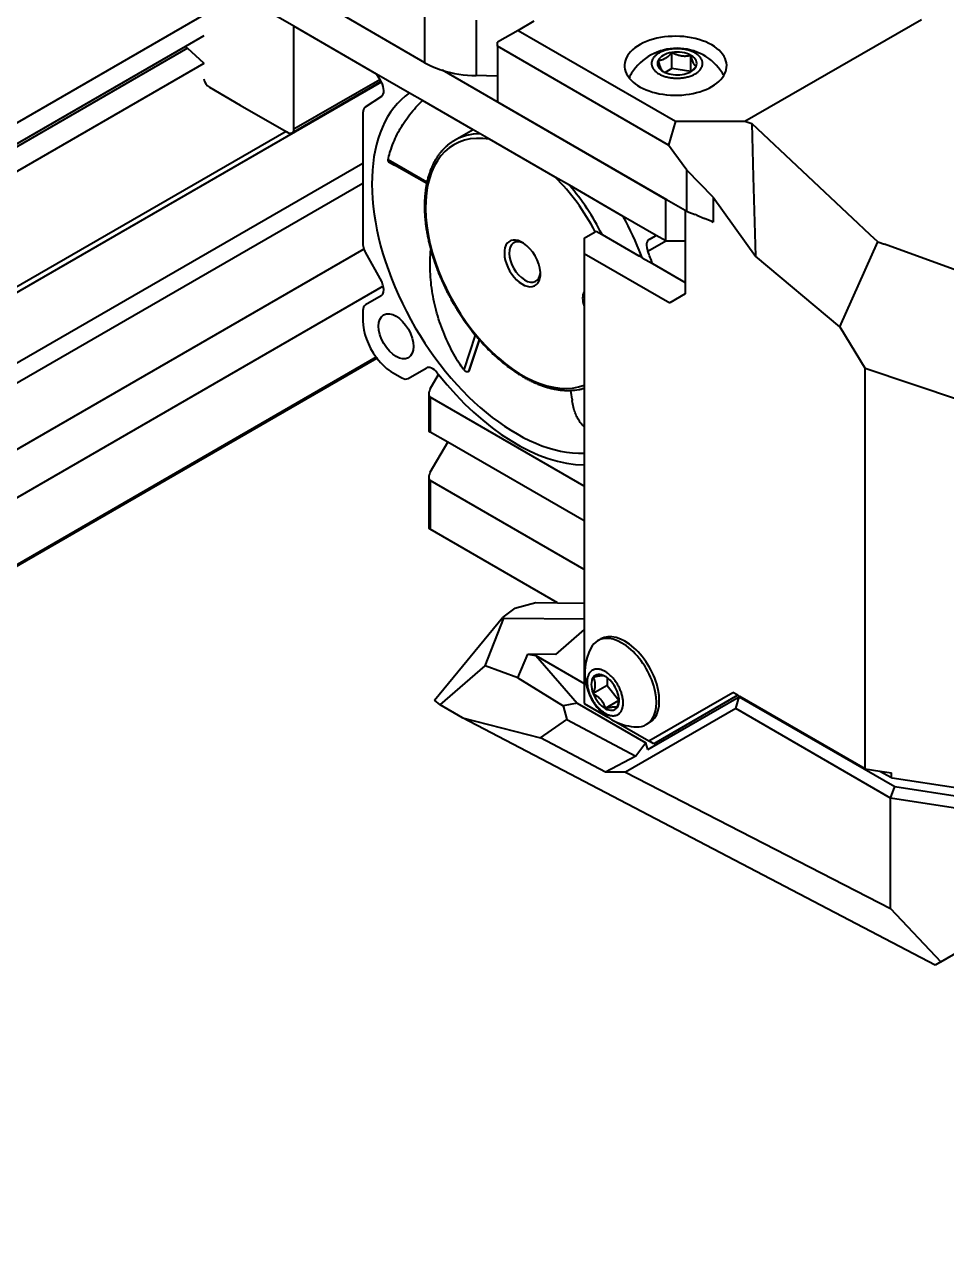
# Model space of a CAD drawing. Header units: millimetres. Extents: x 15 to 415, y 5 to 292.
# Drawn here: x 330.66 to 344.2, y 97.87 to 115.96 of the extents above; entities that cross this region are included whole.
import ezdxf

# ---------------------------------------------------------------- set-up
doc = ezdxf.new("R2010")
doc.units = ezdxf.units.MM
doc.layers.add('Geometries', color=7, linetype='Continuous')

msp = doc.modelspace()

# ---------------------------------------------------------------- linework, layer by layer
at = {"layer": 'Geometries', "linetype": 'Continuous', "lineweight": 40}
for p, q in [((334.6138, 115.9391), (333.947, 116.3241)), ((336.5379, 115.4032), (336.5379, 116.2197)), ((310.0281, 102.6741), (333.291, 116.1049)), ((336.5379, 115.4032), (335.2381, 116.1537)), ((337.2927, 116.0299), (337.2927, 115.2134)), ((338.1379, 116.0123), (337.9064, 115.8786)), ((341.2394, 114.5423), (343.8322, 116.0393)), ((334.6138, 114.4298), (334.6138, 115.9391)), ((335.8303, 115.2368), (334.6138, 115.9391)), ((337.9064, 115.8786), (337.6059, 115.7051)), ((337.9064, 115.8786), (340.2209, 114.5423)), ((333.0224, 115.6436), (310.0281, 102.3679)), ((333.291, 115.7987), (333.0224, 115.6436)), ((333.0427, 115.6218), (333.0498, 115.6154)), ((337.6059, 115.6439), (337.6059, 115.7051)), ((337.6059, 115.6439), (337.6059, 115.2069)), ((340.1174, 114.1939), (337.6059, 115.6439)), ((333.0498, 115.6154), (310.0281, 102.3238)), ((333.0498, 115.6154), (333.2869, 115.4)), ((340.1676, 115.3175), (340.1676, 115.5533)), ((340.4464, 115.2769), (340.4464, 115.5102)), ((333.2899, 115.3911), (310.0281, 101.9609)), ((333.291, 115.3905), (310.0281, 101.9596)), ((333.2869, 115.4), (333.288, 115.3993)), ((333.288, 115.3993), (333.288, 115.3928)), ((340.0788, 113.3963), (336.7948, 115.2923)), ((340.1676, 115.3175), (340.0674, 115.2597)), ((340.4436, 115.2748), (340.1676, 115.3175)), ((340.4437, 115.2748), (340.4464, 115.2769)), ((340.5125, 115.3394), (340.5212, 115.3492)), ((335.8979, 115.1196), (310.0281, 100.1837)), ((334.588, 114.3725), (335.8939, 115.1265)), ((334.6138, 114.4298), (335.8756, 115.1582)), ((336.3126, 114.9583), (335.8303, 115.2368)), ((335.8303, 115.2368), (335.8756, 115.1582)), ((335.8756, 115.1582), (335.8939, 115.1265)), ((335.8939, 115.1265), (335.8964, 115.1222)), ((337.4441, 115.2103), (337.2927, 115.2134)), ((337.6059, 115.2069), (337.4441, 115.2103)), ((337.6059, 115.2069), (337.6059, 114.8274)), ((333.3764, 115.0421), (333.8275, 114.7817)), ((335.8999, 114.9079), (335.6637, 114.7499)), ((336.5029, 114.8484), (336.3126, 114.9583)), ((333.8275, 114.7817), (334.4993, 114.3938)), ((337.2467, 114.419), (336.5029, 114.8484)), ((337.6059, 114.8274), (340.0847, 113.3963)), ((335.6283, 114.6663), (335.6283, 113.9237)), ((340.2209, 114.5423), (340.1174, 114.1939)), ((340.2209, 114.5423), (341.2394, 114.5423)), ((341.2394, 114.5423), (341.3389, 114.5099)), ((334.4993, 114.3938), (310.0281, 100.2654)), ((334.4993, 114.3938), (334.5255, 114.3787)), ((337.2467, 114.419), (336.9747, 114.262)), ((337.3513, 114.3586), (337.2467, 114.419)), ((337.4876, 114.2799), (337.3513, 114.3586)), ((341.3389, 114.5099), (342.8208, 113.1204)), ((341.3389, 114.5099), (341.361, 113.7246)), ((336.969, 114.2587), (336.97, 114.2593)), ((336.9714, 114.2601), (336.97, 114.2593)), ((338.4536, 113.7222), (337.4876, 114.2799)), ((340.1964, 114.0837), (340.1174, 114.1939)), ((340.3838, 113.8225), (340.1964, 114.0837)), ((335.6283, 113.9237), (310.7064, 99.5351)), ((335.6283, 113.9237), (335.6283, 113.6291)), ((336.0033, 113.9496), (336.094, 113.898)), ((336.5648, 113.63), (336.094, 113.898)), ((340.7717, 113.4297), (340.3838, 113.8225)), ((340.3838, 113.2236), (340.3838, 113.8225)), ((338.6606, 113.6027), (338.4536, 113.7222)), ((341.361, 113.7246), (341.3936, 112.5628)), ((335.6283, 113.6291), (310.9615, 99.3878)), ((335.6283, 113.6291), (335.6283, 112.7451)), ((339.4519, 113.1459), (338.6606, 113.6027)), ((340.0788, 113.3963), (340.0847, 113.3963)), ((340.0788, 112.7839), (340.0788, 113.3963)), ((340.0847, 113.3963), (340.3636, 113.2352)), ((340.7717, 113.4297), (340.7717, 113.0609)), ((340.7717, 113.4297), (341.3936, 112.5628)), ((339.9342, 112.8674), (339.4519, 113.1459)), ((340.3636, 113.2352), (340.3636, 112.9515)), ((340.3636, 113.2352), (340.3838, 113.2236)), ((340.3838, 113.2236), (340.4158, 113.2102)), ((340.4158, 113.2102), (340.4171, 113.2096)), ((340.4171, 113.2096), (340.5075, 113.1717)), ((340.5316, 113.1616), (340.5075, 113.1717)), ((340.5316, 113.1616), (340.6456, 113.1137)), ((340.7517, 113.0692), (340.6456, 113.1137)), ((343.0805, 112.8768), (342.8208, 113.1204)), ((338.8787, 112.827), (339.0408, 112.9206)), ((339.0408, 112.9206), (339.0555, 112.929)), ((339.0555, 112.929), (339.1398, 112.8803)), ((340.3636, 112.951), (340.3636, 112.9515)), ((340.3636, 112.951), (340.3636, 112.7839)), ((340.7517, 113.0692), (340.7717, 113.0609)), ((338.8787, 112.827), (338.8787, 112.6024)), ((339.1398, 112.8803), (339.6823, 112.5671)), ((339.8128, 112.6329), (340.0765, 112.7852)), ((339.8326, 112.8087), (339.9235, 112.8612)), ((339.9235, 112.8612), (339.9342, 112.8674)), ((340.0765, 112.7852), (339.9342, 112.8674)), ((340.0788, 112.7839), (340.0765, 112.7852)), ((340.3636, 112.7839), (340.0788, 112.7839)), ((340.3636, 112.7839), (340.3636, 112.1738)), ((342.6318, 111.5239), (343.1931, 112.7712)), ((343.1931, 112.7712), (343.0805, 112.8768)), ((343.1931, 112.7712), (343.2866, 112.7374)), ((344.512, 112.2943), (343.2866, 112.7374)), ((335.643, 112.6666), (311.8024, 98.9023)), ((335.6637, 112.6206), (335.8999, 112.1899)), ((338.8787, 112.6024), (338.8787, 112.0342)), ((338.8787, 112.6024), (340.1338, 111.8778)), ((339.7162, 112.5764), (339.6823, 112.5671)), ((339.6823, 112.5671), (339.6846, 112.5658)), ((339.6846, 112.5658), (339.7169, 112.5746)), ((339.6846, 112.5658), (339.7306, 112.5393)), ((342.6318, 111.5239), (341.3936, 112.5628)), ((339.7306, 112.5393), (339.8813, 112.4522)), ((339.8813, 112.4522), (340.3636, 112.1738)), ((335.928, 112.1195), (312.4187, 98.5465)), ((338.8787, 112.0342), (338.8787, 111.828)), ((340.3636, 112.0105), (340.1338, 111.8778)), ((340.3636, 112.1738), (340.3636, 112.0105)), ((335.8964, 111.9796), (335.6671, 111.8472)), ((338.8787, 111.828), (338.8787, 110.666)), ((335.6283, 111.7614), (335.6283, 111.6134)), ((337.0188, 111.7659), (337.0266, 111.7535)), ((342.6318, 111.5239), (343.004, 110.9114)), ((337.2791, 111.4032), (337.1111, 110.8898)), ((337.3334, 111.3389), (337.1792, 110.8692)), ((337.2769, 111.1344), (337.3413, 111.3298)), ((337.3334, 111.3389), (337.3413, 111.3298)), ((337.1958, 110.8879), (337.2769, 111.1344)), ((335.8243, 111.0763), (312.9694, 97.881)), ((312.9772, 97.8686), (335.8331, 111.0645)), ((336.2921, 110.7647), (336.5568, 110.9175)), ((336.0703, 110.8479), (336.1984, 110.774)), ((336.6182, 110.6112), (336.7394, 110.821)), ((344.3881, 110.4472), (343.004, 110.9114)), ((343.004, 110.6143), (343.004, 110.9114)), ((338.8787, 110.666), (338.8787, 110.6217)), ((338.8787, 110.6217), (338.8787, 110.0532)), ((343.004, 105.0321), (343.004, 110.6143)), ((336.5962, 110.5372), (336.5962, 109.9911)), ((336.6182, 110.4887), (336.6182, 109.9784)), ((338.8787, 109.1836), (336.6182, 110.4887)), ((338.8787, 110.0532), (338.8787, 109.6667)), ((336.6182, 109.9784), (336.5962, 109.9911)), ((336.8745, 109.8304), (336.6182, 109.9784)), ((336.6182, 109.3864), (336.8745, 109.8304)), ((338.8787, 108.6733), (336.8745, 109.8304)), ((338.8787, 109.6667), (338.8787, 109.4947)), ((338.8787, 109.4947), (338.8787, 109.1836)), ((336.5962, 109.3125), (336.5962, 108.5622)), ((338.8787, 107.9588), (336.6182, 109.2639)), ((336.6182, 109.2639), (336.6182, 108.5495)), ((338.8787, 109.1836), (338.8787, 108.6733)), ((338.8787, 108.6733), (338.8787, 107.9588)), ((336.6182, 108.5495), (336.5962, 108.5622)), ((338.486, 107.4711), (336.6182, 108.5495)), ((338.8787, 107.9588), (338.8787, 107.4648)), ((337.86, 107.3925), (337.6851, 107.2572)), ((337.86, 107.3925), (338.1701, 107.4762)), ((338.1701, 107.4762), (338.486, 107.4711)), ((338.486, 107.4711), (338.8787, 107.4648)), ((338.8787, 107.4648), (338.8787, 107.2359)), ((336.6776, 106.04), (337.6851, 107.2572)), ((337.4225, 106.5427), (337.7, 107.2452)), ((337.6851, 107.2572), (337.7, 107.2452)), ((337.7, 107.2452), (338.8787, 107.2359)), ((338.8787, 107.2359), (338.8787, 107.077)), ((338.8787, 107.077), (338.4556, 106.7095)), ((338.8787, 107.077), (338.8787, 106.283)), ((339.0778, 106.9133), (339.1215, 106.9386)), ((337.9019, 106.3675), (338.0528, 106.7127)), ((338.0528, 106.7127), (338.1658, 106.6946)), ((338.4556, 106.7095), (338.0528, 106.7127)), ((338.1658, 106.6946), (338.8787, 106.283)), ((338.1658, 106.6946), (338.7756, 105.9942)), ((336.7611, 105.9682), (337.4225, 106.5427)), ((337.9019, 106.3675), (337.4225, 106.5427)), ((337.9019, 106.3675), (338.5686, 105.9535)), ((338.8787, 106.283), (338.8787, 105.9888)), ((339.2135, 106.2552), (339.0093, 106.1374)), ((339.2135, 106.3709), (339.2135, 106.2552)), ((339.2135, 106.2552), (339.3885, 106.0376)), ((336.7611, 105.9682), (336.6776, 106.04)), ((339.388, 106.034), (339.1861, 105.9174)), ((339.3881, 106.0341), (339.3885, 106.0376)), ((339.8268, 105.4414), (341.0609, 106.1539)), ((341.1359, 106.1106), (339.9371, 105.4185)), ((339.966, 105.4019), (341.1559, 106.0889)), ((341.1359, 106.1106), (341.0609, 106.1539)), ((341.1041, 105.9147), (341.1559, 106.0889)), ((341.1648, 106.094), (341.1359, 106.1106)), ((341.1648, 106.094), (341.1559, 106.0889)), ((341.1559, 106.0889), (343.4427, 104.7686)), ((343.004, 105.0321), (341.1648, 106.094)), ((337.09, 105.7781), (336.7611, 105.9682)), ((338.7756, 105.9942), (338.5686, 105.9535)), ((338.5686, 105.9535), (338.6256, 105.7537)), ((338.7756, 105.9942), (339.7853, 105.4113)), ((338.8787, 105.9888), (339.2264, 105.7881)), ((341.1041, 105.9147), (339.4868, 104.9809)), ((343.378, 104.6018), (341.1041, 105.9147)), ((344.0309, 102.1452), (337.09, 105.7781)), ((337.09, 105.7781), (338.2362, 105.4854)), ((338.2362, 105.4854), (338.6256, 105.7537)), ((338.6256, 105.7537), (339.6343, 105.2185)), ((339.3438, 105.7203), (339.8268, 105.4414)), ((339.7903, 105.6792), (339.834, 105.7045)), ((339.1906, 104.979), (338.2362, 105.4854)), ((339.7853, 105.4113), (339.6343, 105.2185)), ((339.8142, 105.3142), (339.7853, 105.4113)), ((339.8142, 105.3142), (339.966, 105.4019)), ((339.9018, 105.3981), (339.8268, 105.4414)), ((339.9371, 105.4185), (339.9018, 105.3981)), ((339.9371, 105.4185), (339.966, 105.4019)), ((339.6343, 105.2185), (339.1906, 104.979)), ((339.4868, 104.9809), (339.1906, 104.979)), ((339.4868, 104.9809), (343.378, 102.9787)), ((343.004, 105.0321), (343.2214, 104.9985)), ((343.2214, 104.9985), (343.3904, 104.9723)), ((343.2214, 104.9985), (343.3904, 104.9009)), ((343.3904, 104.9009), (343.3904, 104.9723)), ((343.378, 104.6018), (343.4427, 104.7686)), ((343.3904, 104.9009), (343.4013, 104.8946)), ((344.3641, 104.7456), (343.4013, 104.8946)), ((343.4427, 104.7686), (344.4517, 104.6125)), ((344.4891, 104.43), (343.378, 104.6018)), ((343.378, 102.9787), (343.378, 104.6018)), ((343.378, 102.9787), (344.1172, 102.195)), ((344.1172, 102.195), (344.4891, 102.4097)), ((344.1172, 102.195), (344.0309, 102.1452))]:
    msp.add_line(p, q, dxfattribs=at)
at = {"layer": 'Geometries', "linetype": 'Continuous', "lineweight": 40, "flags": 128}
for points in [[(339.9771, 115.2392), (339.9879, 115.2332), (339.9993, 115.2274), (340.0113, 115.2218), (340.0238, 115.2164), (340.0369, 115.2112), (340.0503, 115.2063), (340.0642, 115.2018), (340.0786, 115.1975), (340.0934, 115.1936), (340.1072, 115.1903), (340.1214, 115.1874), (340.1358, 115.1847), (340.1505, 115.1824), (340.1655, 115.1804), (340.1806, 115.1788), (340.1959, 115.1775), (340.2113, 115.1766), (340.2268, 115.176), (340.2423, 115.1758), (340.2578, 115.176), (340.2733, 115.1766), (340.2887, 115.1775), (340.304, 115.1788), (340.3192, 115.1804), (340.3341, 115.1824), (340.3488, 115.1847), (340.3633, 115.1874), (340.3774, 115.1903), (340.3913, 115.1936), (340.4063, 115.1976), (340.421, 115.202), (340.4351, 115.2066), (340.4487, 115.2115), (340.4617, 115.2167), (340.474, 115.2221), (340.4857, 115.2276), (340.4969, 115.2333), (340.5075, 115.2392), (340.5178, 115.2455), (340.5279, 115.252), (340.5377, 115.2589), (340.5471, 115.2662), (340.5561, 115.2737), (340.5644, 115.2815), (340.5723, 115.2895), (340.5797, 115.2978), (340.5865, 115.3063), (340.5921, 115.3143), (340.5973, 115.3225), (340.6019, 115.3308), (340.6059, 115.3393), (340.6094, 115.348), (340.6122, 115.3567), (340.6144, 115.3655), (340.616, 115.3744), (340.617, 115.3834), (340.6173, 115.3923), (340.617, 115.4013), (340.616, 115.4102), (340.6144, 115.4191), (340.6122, 115.4279), (340.6094, 115.4367), (340.6059, 115.4453), (340.6019, 115.4538), (340.5973, 115.4621), (340.5921, 115.4703), (340.5865, 115.4783), (340.5795, 115.487), (340.572, 115.4955), (340.564, 115.5036), (340.5554, 115.5115), (340.5464, 115.519), (340.5372, 115.5261), (340.5276, 115.5328), (340.5177, 115.5393), (340.5075, 115.5454), (340.4967, 115.5514), (340.4853, 115.5572), (340.4733, 115.5629), (340.4608, 115.5683), (340.4477, 115.5735), (340.4343, 115.5783), (340.4204, 115.5828), (340.4061, 115.5871), (340.3913, 115.591), (340.3774, 115.5943), (340.3633, 115.5973), (340.3488, 115.5999), (340.3341, 115.6022), (340.3192, 115.6042), (340.304, 115.6059), (340.2887, 115.6072), (340.2733, 115.6081), (340.2578, 115.6086), (340.2423, 115.6088), (340.2268, 115.6086), (340.2113, 115.6081), (340.1959, 115.6072), (340.1806, 115.6059), (340.1655, 115.6042), (340.1505, 115.6022), (340.1358, 115.5999), (340.1214, 115.5973), (340.1072, 115.5943), (340.0934, 115.591), (340.0783, 115.587), (340.0637, 115.5827), (340.0496, 115.578), (340.036, 115.5731), (340.0229, 115.5679), (340.0106, 115.5626), (339.9989, 115.557), (339.9877, 115.5513), (339.9771, 115.5454), (339.9668, 115.5392), (339.9567, 115.5326), (339.9469, 115.5257), (339.9375, 115.5185), (339.9286, 115.5109), (339.9202, 115.5032), (339.9123, 115.4952), (339.905, 115.4869), (339.8982, 115.4783), (339.8925, 115.4703), (339.8874, 115.4621), (339.8828, 115.4538), (339.8787, 115.4453), (339.8753, 115.4367), (339.8724, 115.4279), (339.8702, 115.4191), (339.8686, 115.4102), (339.8676, 115.4013), (339.8673, 115.3923), (339.8676, 115.3834), (339.8686, 115.3744), (339.8702, 115.3655), (339.8724, 115.3567), (339.8753, 115.348), (339.8787, 115.3393), (339.8828, 115.3308), (339.8874, 115.3225), (339.8925, 115.3143), (339.8982, 115.3063), (339.9051, 115.2976), (339.9126, 115.2892), (339.9207, 115.281), (339.9292, 115.2732), (339.9382, 115.2656), (339.9474, 115.2586), (339.957, 115.2518), (339.967, 115.2453), (339.9771, 115.2392)], [(340.0082, 115.4402), (340.0022, 115.4389), (339.9923, 115.4373), (339.9826, 115.4363), (339.9729, 115.4356), (339.9635, 115.4355)], [(340.0961, 115.4834), (340.0878, 115.4773), (340.0784, 115.4707), (340.0719, 115.4666), (340.0655, 115.4628), (340.0576, 115.4584), (340.0496, 115.4545), (340.0417, 115.4509), (340.0339, 115.4478), (340.0258, 115.445), (340.0179, 115.4426), (340.01, 115.4406), (340.0082, 115.4402)], [(340.1676, 115.5533), (340.1572, 115.5415), (340.1467, 115.5301), (340.1359, 115.519), (340.1251, 115.5084), (340.1159, 115.5), (340.1066, 115.492), (340.0973, 115.4844), (340.0961, 115.4834)], [(340.4464, 115.5102), (340.4351, 115.5073), (340.4241, 115.5048), (340.4134, 115.5026), (340.403, 115.5008), (340.3928, 115.4994), (340.3827, 115.4982), (340.3729, 115.4974), (340.3616, 115.4969), (340.3505, 115.4967), (340.3395, 115.497), (340.3286, 115.4976), (340.3178, 115.4987), (340.307, 115.5002), (340.2962, 115.502), (340.2854, 115.5043), (340.2745, 115.507), (340.2635, 115.5102), (340.2524, 115.5138), (340.2411, 115.5178), (340.2313, 115.5217), (340.2213, 115.5259), (340.2111, 115.5305), (340.2006, 115.5356), (340.1899, 115.541), (340.1789, 115.5469), (340.1676, 115.5533)], [(340.4535, 115.4845), (340.4524, 115.4884), (340.4495, 115.499), (340.4464, 115.5102)], [(340.5212, 115.3492), (340.5181, 115.3511), (340.5152, 115.3532), (340.5123, 115.3556), (340.5095, 115.3582), (340.5068, 115.3611), (340.5041, 115.3642), (340.5014, 115.3675), (340.4984, 115.3717), (340.4954, 115.3763), (340.4925, 115.3812), (340.4896, 115.3864), (340.4867, 115.3921), (340.4838, 115.3981), (340.4809, 115.4045), (340.478, 115.4114), (340.4751, 115.4187), (340.4721, 115.4265), (340.4692, 115.4348), (340.4661, 115.4436), (340.4635, 115.4516), (340.4608, 115.4601), (340.4581, 115.469), (340.4553, 115.4785), (340.4535, 115.4845)], [(339.9635, 115.4355), (339.9665, 115.4243), (339.9695, 115.4137), (339.9723, 115.4037), (339.9751, 115.3943), (339.9779, 115.3854), (339.9805, 115.3769), (339.9832, 115.3689), (339.9862, 115.3601), (339.9892, 115.3518), (339.9921, 115.344), (339.995, 115.3367), (339.9979, 115.3298), (340.0008, 115.3234), (340.0008, 115.3233)], [(340.0008, 115.3233), (340.0037, 115.3174), (340.0066, 115.3117), (340.0095, 115.3065), (340.0125, 115.3016), (340.0155, 115.297), (340.0185, 115.2928), (340.0211, 115.2895), (340.0238, 115.2864), (340.0265, 115.2835), (340.0293, 115.2809), (340.0322, 115.2785), (340.0336, 115.2775)], [(340.0336, 115.2775), (340.0352, 115.2764), (340.0382, 115.2745)], [(340.4322, 115.2668), (340.435, 115.2687), (340.4429, 115.2743), (340.4437, 115.2748)], [(340.4464, 115.2769), (340.4508, 115.2802), (340.4535, 115.2824)], [(340.4535, 115.2824), (340.4588, 115.2867), (340.4667, 115.2935), (340.4746, 115.3006), (340.4824, 115.3079), (340.4886, 115.314)], [(340.4886, 115.314), (340.4923, 115.3178), (340.502, 115.3279), (340.5117, 115.3384), (340.5125, 115.3394)], [(336.1727, 114.4256), (336.1808, 114.4398), (336.1979, 114.4688), (336.2156, 114.4974), (336.2338, 114.5256), (336.2525, 114.5536), (336.2718, 114.5812), (336.293, 114.6102), (336.3148, 114.6389), (336.3371, 114.6672), (336.3601, 114.6952), (336.3837, 114.7228), (336.4064, 114.7485), (336.4198, 114.7632)], [(336.4198, 114.7632), (336.4296, 114.7738), (336.4533, 114.7988), (336.4776, 114.8236), (336.5024, 114.848), (336.5029, 114.8484)], [(336.0829, 114.2431), (336.0901, 114.2601), (336.1038, 114.2907), (336.1181, 114.3211), (336.1329, 114.3512), (336.1483, 114.3811), (336.1643, 114.4106), (336.1727, 114.4256)], [(336.0537, 114.1693), (336.0646, 114.1981), (336.077, 114.2292), (336.0829, 114.2431)], [(336.969, 114.2587), (336.968, 114.2581), (336.958, 114.2521), (336.948, 114.2458), (336.9382, 114.2394), (336.9284, 114.2329), (336.9187, 114.2262), (336.9092, 114.2193), (336.8997, 114.2122), (336.8904, 114.205), (336.8811, 114.1977), (336.872, 114.1901), (336.8629, 114.1825), (336.854, 114.1746), (336.8451, 114.1666), (336.8364, 114.1585), (336.8278, 114.1501), (336.8193, 114.1417), (336.8109, 114.133), (336.8026, 114.1243), (336.7944, 114.1153), (336.7863, 114.1062), (336.7784, 114.097), (336.7705, 114.0876), (336.7628, 114.078), (336.7552, 114.0683), (336.7477, 114.0585), (336.7403, 114.0485), (336.7331, 114.0383), (336.7259, 114.028), (336.7189, 114.0176), (336.712, 114.007), (336.7052, 113.9962), (336.6986, 113.9854), (336.692, 113.9743), (336.6856, 113.9632), (336.6793, 113.9519), (336.6732, 113.9404), (336.6671, 113.9288), (336.6612, 113.9171), (336.6554, 113.9053), (336.6498, 113.8933), (336.6442, 113.8811), (336.6388, 113.8689), (336.6336, 113.8565), (336.6284, 113.844), (336.6234, 113.8313), (336.6185, 113.8186), (336.6138, 113.8057), (336.6092, 113.7926), (336.6047, 113.7795), (336.6003, 113.7662), (336.5961, 113.7528), (336.592, 113.7393), (336.5881, 113.7257), (336.5842, 113.7119), (336.5842, 113.7118)], [(335.9968, 113.9743), (336.0029, 114.0013), (336.0095, 114.0283), (336.0167, 114.0552), (336.0245, 114.082), (336.0328, 114.1086), (336.0415, 114.1351), (336.0527, 114.1667), (336.0537, 114.1693)], [(335.9968, 113.9743), (335.9961, 113.9699), (335.9959, 113.9658), (335.9961, 113.962), (335.9968, 113.9586), (335.9979, 113.9555), (335.9995, 113.9529), (336.0016, 113.9508), (336.0033, 113.9496)], [(336.569, 113.6498), (336.254, 113.8284), (335.9968, 113.9743)], [(336.569, 113.6499), (336.5672, 113.6415), (336.5648, 113.63)], [(336.5842, 113.7118), (336.5806, 113.6981), (336.577, 113.6841), (336.5736, 113.67), (336.5703, 113.6558), (336.569, 113.6499)], [(336.5648, 113.63), (336.5642, 113.6271), (336.5613, 113.6126), (336.5586, 113.5979), (336.556, 113.5832), (336.5535, 113.5684), (336.5512, 113.5534), (336.549, 113.5384), (336.547, 113.5233), (336.5451, 113.5081), (336.5433, 113.4927), (336.5417, 113.4773), (336.5402, 113.4618), (336.5389, 113.4462), (336.5376, 113.4305), (336.5366, 113.4148), (336.5356, 113.3989), (336.5348, 113.3829), (336.5342, 113.3669), (336.5336, 113.3508), (336.5333, 113.3346), (336.533, 113.3184), (336.5329, 113.302), (336.5329, 113.2856), (336.5331, 113.2691), (336.5334, 113.2525), (336.5338, 113.2378)], [(336.5338, 113.2378), (336.5339, 113.2359), (336.5344, 113.2192), (336.5352, 113.2024), (336.536, 113.1856), (336.5362, 113.1823)], [(336.5362, 113.1823), (336.537, 113.1687), (336.5381, 113.1517), (336.5394, 113.1347), (336.5408, 113.1176), (336.5424, 113.1005), (336.544, 113.0833), (336.5452, 113.0723)], [(336.5452, 113.0723), (336.5459, 113.066), (336.5478, 113.0487), (336.5499, 113.0314), (336.5521, 113.014), (336.5545, 112.9965), (336.557, 112.979), (336.5596, 112.9615), (336.5624, 112.9439), (336.5652, 112.9262), (336.5683, 112.9086), (336.5714, 112.8908), (336.5747, 112.8731), (336.5782, 112.8553), (336.5817, 112.8375), (336.5854, 112.8196), (336.5892, 112.8018), (336.5932, 112.7838), (336.5973, 112.7659), (336.6015, 112.7479), (336.6058, 112.7299), (336.6103, 112.7119), (336.6149, 112.6939), (336.6197, 112.6758), (336.6245, 112.6578), (336.6257, 112.6533)], [(336.6171, 112.5174), (336.6181, 112.5423), (336.6203, 112.5834), (336.6232, 112.6245), (336.6257, 112.6533)], [(336.6257, 112.6533), (336.6295, 112.6397), (336.6346, 112.6216), (336.6399, 112.6035), (336.6452, 112.5853), (336.6507, 112.5672), (336.6563, 112.5491), (336.6587, 112.5414)], [(336.7504, 111.611), (336.7405, 111.6414), (336.7277, 111.6828), (336.7156, 111.7244), (336.7041, 111.7663), (336.6932, 111.8083), (336.6835, 111.848), (336.6744, 111.8879), (336.666, 111.928), (336.6581, 111.9682), (336.6509, 112.0085), (336.6443, 112.0493), (336.6384, 112.0901), (336.6332, 112.1311), (336.6286, 112.1722), (336.6247, 112.2134), (336.6215, 112.2544), (336.619, 112.2955), (336.6172, 112.3366), (336.616, 112.3777), (336.6155, 112.4188), (336.6157, 112.46), (336.6166, 112.5012), (336.6171, 112.5174)], [(336.6587, 112.5414), (336.6621, 112.5309), (336.668, 112.5128), (336.6739, 112.4946), (336.6801, 112.4765), (336.6863, 112.4583), (336.6927, 112.4401), (336.6991, 112.422), (336.7057, 112.4039), (336.7125, 112.3857), (336.7193, 112.3676), (336.7262, 112.3495), (336.7333, 112.3314), (336.7405, 112.3133), (336.7478, 112.2952), (336.7552, 112.2771), (336.7628, 112.2591), (336.7704, 112.2411), (336.7782, 112.2231), (336.7861, 112.2051), (336.7941, 112.1871), (336.8022, 112.1692), (336.8104, 112.1513), (336.8187, 112.1334), (336.8272, 112.1156), (336.8357, 112.0978), (336.8443, 112.08), (336.8531, 112.0623), (336.862, 112.0446), (336.8709, 112.027), (336.88, 112.0094), (336.8892, 111.9918), (336.8985, 111.9743), (336.9078, 111.9568), (336.9173, 111.9394), (336.9269, 111.922), (336.9366, 111.9047), (336.9464, 111.8874), (336.9562, 111.8702), (336.9662, 111.853), (336.9763, 111.8359), (336.9864, 111.8188), (336.9967, 111.8018), (337.0071, 111.7849), (337.0175, 111.768), (337.0188, 111.7659)], [(336.7551, 111.5968), (336.7539, 111.6003), (336.7504, 111.611)], [(337.038, 110.9964), (337.037, 110.9979), (337.0196, 111.0258), (337.0026, 111.054), (336.9826, 111.0881), (336.9632, 111.1227), (336.9443, 111.1576), (336.9258, 111.1928), (336.9078, 111.2284), (336.8902, 111.2643), (336.8731, 111.3005), (336.8565, 111.337), (336.8404, 111.3738), (336.8247, 111.4108), (336.8095, 111.4482), (336.7948, 111.4858), (336.7807, 111.5237), (336.767, 111.5619), (336.7551, 111.5968)], [(337.2791, 111.4032), (337.2808, 111.4012), (337.2931, 111.3863), (337.3055, 111.3715), (337.318, 111.3568), (337.3275, 111.3457)], [(337.3275, 111.3457), (337.3305, 111.3422), (337.3334, 111.3389)], [(337.5207, 111.1413), (337.5255, 111.1367), (337.5389, 111.1239), (337.5524, 111.1113), (337.5659, 111.0988), (337.5794, 111.0864), (337.593, 111.0741), (337.6066, 111.062), (337.6202, 111.05), (337.6339, 111.0381), (337.6476, 111.0264), (337.6614, 111.0148), (337.6752, 111.0033), (337.689, 110.992), (337.7029, 110.9808), (337.7168, 110.9698), (337.7307, 110.9588), (337.7446, 110.9481), (337.7586, 110.9374), (337.7726, 110.9269), (337.7866, 110.9166), (337.8006, 110.9064), (337.8147, 110.8963), (337.8287, 110.8864), (337.8428, 110.8767), (337.8569, 110.867), (337.8711, 110.8576), (337.8852, 110.8483), (337.8993, 110.8391), (337.9135, 110.8301), (337.9277, 110.8212), (337.9419, 110.8125), (337.9561, 110.804), (337.9703, 110.7956), (337.9845, 110.7873), (337.9987, 110.7792), (338.0129, 110.7713), (338.0271, 110.7635), (338.0413, 110.7559), (338.0555, 110.7485), (338.0697, 110.7412), (338.0839, 110.7341), (338.0981, 110.7271), (338.1123, 110.7203), (338.1265, 110.7137), (338.1407, 110.7072), (338.1549, 110.7009), (338.169, 110.6948), (338.1832, 110.6888), (338.1973, 110.683), (338.2114, 110.6773), (338.2255, 110.6719), (338.2396, 110.6666), (338.2537, 110.6615), (338.2677, 110.6565), (338.2817, 110.6517), (338.2957, 110.6471), (338.3097, 110.6427), (338.3236, 110.6384), (338.3375, 110.6343), (338.3514, 110.6304), (338.3653, 110.6266), (338.3791, 110.6231), (338.3929, 110.6197), (338.4067, 110.6164), (338.4204, 110.6134), (338.4341, 110.6105), (338.4433, 110.6087)], [(337.1111, 110.8898), (337.0919, 110.9162), (337.0731, 110.9431), (337.0549, 110.9703), (337.038, 110.9964)], [(337.1111, 110.8898), (337.1147, 110.8855), (337.1186, 110.8815), (337.123, 110.8779), (337.1277, 110.8747), (337.1327, 110.8718), (337.1379, 110.8694), (337.1433, 110.8675), (337.1488, 110.8661), (337.1544, 110.8653), (337.1596, 110.8651), (337.1646, 110.8653), (337.1695, 110.866), (337.1745, 110.8673), (337.1792, 110.8692)], [(337.1792, 110.8692), (337.1832, 110.8715), (337.1867, 110.8742), (337.1898, 110.8773), (337.1924, 110.8808), (337.1945, 110.8846), (337.1958, 110.8879)], [(338.4433, 110.6087), (338.4477, 110.6078), (338.4613, 110.6053), (338.4749, 110.603), (338.4884, 110.6008), (338.5019, 110.5988), (338.5153, 110.597), (338.5287, 110.5954), (338.542, 110.5939), (338.5553, 110.5926), (338.5685, 110.5915), (338.5817, 110.5906), (338.5948, 110.5899), (338.6079, 110.5893), (338.6209, 110.5889), (338.6338, 110.5887), (338.6467, 110.5887), (338.6596, 110.5888), (338.6723, 110.5892), (338.681, 110.5895)], [(338.7974, 110.6024), (338.8083, 110.6045), (338.8202, 110.6069), (338.8321, 110.6095), (338.8439, 110.6123), (338.8555, 110.6153), (338.8671, 110.6184), (338.8673, 110.6185)], [(338.8673, 110.6185), (338.8787, 110.6217), (338.8787, 110.6217)], [(338.6999, 110.4605), (338.7001, 110.4592), (338.7004, 110.4569), (338.7006, 110.4553), (338.7008, 110.4537), (338.7011, 110.4515), (338.7013, 110.4498), (338.7015, 110.4482), (338.7017, 110.4462), (338.7019, 110.4446), (338.7021, 110.4431), (338.7023, 110.4412), (338.7025, 110.4395)], [(338.8787, 110.0532), (338.8684, 110.0635), (338.8559, 110.0768), (338.8438, 110.0907), (338.832, 110.1052), (338.8207, 110.1201), (338.8097, 110.1356), (338.7992, 110.1517), (338.7891, 110.1682), (338.7795, 110.1852), (338.7705, 110.2027), (338.7619, 110.2207), (338.7537, 110.2392), (338.7462, 110.258), (338.7391, 110.2774), (338.7321, 110.2985), (338.7257, 110.3202), (338.7199, 110.3423), (338.7147, 110.3648), (338.7102, 110.3877), (338.7066, 110.4094), (338.7035, 110.4314), (338.7025, 110.4395)], [(339.1861, 105.847), (339.1967, 105.8411), (339.2074, 105.8356), (339.2182, 105.8306), (339.2292, 105.8261), (339.2402, 105.8221), (339.2511, 105.8188), (339.262, 105.8159), (339.2729, 105.8137), (339.2837, 105.8121), (339.2934, 105.8112), (339.3031, 105.8108), (339.3126, 105.811), (339.322, 105.8118), (339.3312, 105.8131), (339.3402, 105.815), (339.3489, 105.8175), (339.3574, 105.8205), (339.3656, 105.8242), (339.3736, 105.8284), (339.3812, 105.8331), (339.3884, 105.8385), (339.3953, 105.8443), (339.4019, 105.8506), (339.408, 105.8575), (339.4138, 105.8648), (339.4191, 105.8725), (339.424, 105.8807), (339.4285, 105.8892), (339.4326, 105.8981), (339.4367, 105.9085), (339.4403, 105.9192), (339.4433, 105.9302), (339.4458, 105.9416), (339.4478, 105.9531), (339.4493, 105.9647), (339.4504, 105.9764), (339.451, 105.9882), (339.4512, 106.0001), (339.451, 106.0124), (339.4504, 106.0252), (339.4493, 106.0383), (339.4477, 106.0519), (339.4456, 106.0658), (339.4431, 106.0798), (339.4401, 106.0941), (339.4366, 106.1087), (339.4326, 106.1235), (339.4285, 106.1371), (339.424, 106.1509), (339.4191, 106.1647), (339.4138, 106.1786), (339.408, 106.1926), (339.4019, 106.2065), (339.3953, 106.2204), (339.3884, 106.2342), (339.3812, 106.2479), (339.3736, 106.2614), (339.3656, 106.2748), (339.3574, 106.2879), (339.3489, 106.3008), (339.3402, 106.3134), (339.3312, 106.3257), (339.322, 106.3376), (339.3126, 106.3492), (339.3031, 106.3604), (339.2934, 106.3711), (339.2837, 106.3815), (339.2727, 106.3925), (339.2616, 106.403), (339.2505, 106.4129), (339.2395, 106.4222), (339.2284, 106.431), (339.2177, 106.4389), (339.207, 106.4463), (339.1965, 106.4531), (339.1861, 106.4593), (339.1755, 106.4652), (339.1648, 106.4706), (339.1539, 106.4756), (339.1429, 106.4802), (339.1319, 106.4842), (339.121, 106.4875), (339.1101, 106.4904), (339.0993, 106.4926), (339.0885, 106.4942), (339.0787, 106.4951), (339.0691, 106.4955), (339.0595, 106.4953), (339.0502, 106.4945), (339.041, 106.4932), (339.032, 106.4913), (339.0232, 106.4888), (339.0147, 106.4857), (339.0065, 106.4821), (338.9986, 106.4779), (338.991, 106.4731), (338.9837, 106.4678), (338.9768, 106.462), (338.9703, 106.4557), (338.9641, 106.4488), (338.9584, 106.4415), (338.953, 106.4338), (338.9481, 106.4256), (338.9436, 106.4171), (338.9395, 106.4082), (338.9354, 106.3978), (338.9319, 106.3871), (338.9289, 106.3761), (338.9263, 106.3647), (338.9243, 106.3532), (338.9228, 106.3416), (338.9217, 106.3299), (338.9211, 106.3181), (338.9209, 106.3062), (338.9211, 106.2939), (338.9218, 106.2811), (338.9229, 106.268), (338.9244, 106.2544), (338.9265, 106.2405), (338.929, 106.2265), (338.932, 106.2122), (338.9355, 106.1976), (338.9395, 106.1828), (338.9436, 106.1692), (338.9481, 106.1554), (338.953, 106.1416), (338.9584, 106.1277), (338.9641, 106.1137), (338.9703, 106.0998), (338.9768, 106.0859), (338.9837, 106.0721), (338.991, 106.0584), (338.9986, 106.0449), (339.0065, 106.0315), (339.0147, 106.0184), (339.0232, 106.0055), (339.032, 105.9929), (339.041, 105.9806), (339.0502, 105.9687), (339.0595, 105.9571), (339.0691, 105.9459), (339.0787, 105.9352), (339.0885, 105.9248), (339.0995, 105.9137), (339.1105, 105.9033), (339.1216, 105.8934), (339.1327, 105.884), (339.1437, 105.8753), (339.1545, 105.8674), (339.1651, 105.86), (339.1757, 105.8532), (339.1861, 105.847)], [(339.1861, 106.3888), (339.1829, 106.3905), (339.1796, 106.392), (339.1761, 106.3933), (339.1724, 106.3944), (339.1686, 106.3954), (339.1646, 106.3961), (339.1603, 106.3967), (339.1552, 106.3973), (339.1498, 106.3976), (339.144, 106.3977), (339.138, 106.3976), (339.1317, 106.3973), (339.125, 106.3967), (339.118, 106.396), (339.1106, 106.3951), (339.1028, 106.394), (339.0946, 106.3926), (339.086, 106.3911), (339.0768, 106.3893), (339.0685, 106.3876), (339.0599, 106.3856), (339.0508, 106.3835), (339.0412, 106.3813), (339.0311, 106.3787), (339.0205, 106.376), (339.0093, 106.3731)], [(339.0093, 106.3731), (339.0143, 106.364), (339.0189, 106.3544), (339.0231, 106.3445), (339.0269, 106.3341), (339.0296, 106.3251), (339.0319, 106.3157), (339.0338, 106.306), (339.0352, 106.2959), (339.0362, 106.2855), (339.0365, 106.2783), (339.0366, 106.271), (339.0365, 106.2617), (339.0359, 106.2522), (339.035, 106.2426), (339.0338, 106.2328), (339.0322, 106.2226), (339.0303, 106.2123), (339.0281, 106.2019), (339.0256, 106.1915), (339.0221, 106.178), (339.0181, 106.1645), (339.0139, 106.1509), (339.0093, 106.1374)], [(339.0093, 106.1374), (339.0205, 106.1307), (339.0311, 106.1242), (339.0412, 106.1176), (339.0508, 106.1111), (339.0599, 106.1046), (339.0685, 106.098), (339.0768, 106.0914), (339.086, 106.0837), (339.0946, 106.0758), (339.1028, 106.0679), (339.1106, 106.0598), (339.118, 106.0516), (339.125, 106.0432), (339.1317, 106.0346), (339.138, 106.0257), (339.144, 106.0166), (339.1498, 106.0073), (339.1552, 105.9976), (339.1603, 105.9875), (339.1646, 105.9786), (339.1686, 105.9693), (339.1724, 105.9598), (339.1761, 105.9498), (339.1796, 105.9395), (339.1829, 105.9287), (339.1861, 105.9174)], [(339.3806, 105.9932), (339.3832, 106.0046), (339.3855, 106.0167), (339.3874, 106.0286), (339.3881, 106.0341)], [(339.3885, 106.0376), (339.3888, 106.0403), (339.3897, 106.0515)], [(339.1861, 105.9174), (339.1973, 105.9204), (339.2079, 105.9231), (339.218, 105.9256), (339.2275, 105.9279), (339.2366, 105.93), (339.2453, 105.9319), (339.2536, 105.9337), (339.2627, 105.9355), (339.2714, 105.937), (339.2796, 105.9384), (339.2874, 105.9395), (339.2948, 105.9404), (339.3018, 105.9411), (339.3085, 105.9416), (339.3148, 105.9419), (339.3208, 105.942), (339.3265, 105.9419), (339.332, 105.9416), (339.3371, 105.9411), (339.3413, 105.9405), (339.3454, 105.9397), (339.3492, 105.9388), (339.3529, 105.9377), (339.3564, 105.9364), (339.3597, 105.9349), (339.3628, 105.9332)], [(339.3628, 105.9332), (339.3678, 105.9481), (339.3725, 105.963), (339.3767, 105.9778), (339.3804, 105.9925), (339.3806, 105.9932)]]:
    msp.add_lwpolyline(points, dxfattribs=at)
at = {"layer": 'Geometries', "linetype": 'Continuous', "lineweight": 40}
for centre, radius, start, end in [((340.2423, 114.8218), 0.793, 32.52099, 147.47901), ((339.9286, 113.579), 3.4284, 212.17065, 219.39254), ((339.6242, 113.3225), 3.0302, 221.1167, 226.03762), ((338.6463, 111.4346), 0.8459, 272.3515, 280.28748), ((335.8458, 110.1073), 2.8759, 7.05449, 9.65253), ((339.6801, 106.4384), 0.793, 152.52099, 235.09555), ((339.6801, 106.4384), 0.793, 235.09555, 244.90445), ((339.6801, 106.4384), 0.793, 244.90445, 267.47901)]:
    msp.add_arc(centre, radius, start, end, dxfattribs=at)
for centre, major_axis, start_param, end_param in [((340.2213, 115.3586), (-0.75, 0), 3.0001738, 6.715969), ((333.067, 115.7059), (0.0625, -0.1083), 4.967907, 5.2185345), ((340.2423, 115.3923), (-0.2887, 0), 4.9741884, 6.0213859), ((340.2423, 115.3923), (-0.2887, 0), 3.9269908, 4.9741884), ((340.2423, 115.3923), (-0.2887, 0), 2.8797933, 3.9269908), ((337.3334, 115.8625), (1.125, 0), 3.9269908, 4.2131065), ((337.3334, 115.8625), (1.125, 0), 4.2131065, 4.6762168), ((340.2423, 115.3923), (-0.2887, 0), 6.0213859, 7.0685835), ((340.2423, 115.3923), (-0.2887, 0), 0.7853982, 0.9200385), ((340.2423, 115.3923), (-0.2887, 0), 0.9200385, 1.8325957), ((340.2423, 115.3923), (-0.2887, 0), 1.8325957, 2.2891592), ((340.2423, 115.3923), (-0.2887, 0), 2.2891592, 2.8797933), ((340.2213, 115.3586), (-0.75, 0), 2.8046066, 3.0001738), ((333.3764, 115.1442), (0.0625, -0.1083), 4.1880532, 5.4977871), ((335.8027, 115.0681), (0.0938, -0.1624), 1.5549868, 1.5707963), ((335.8027, 115.0681), (0.0938, -0.1624), 0.0379445, 1.5549868), ((340.2423, 115.106), (-0.7125, 0), 5.9304687, 6.1098285), ((340.2213, 115.3586), (-0.75, 0), 0.4327837, 2.8046066), ((340.2423, 115.106), (-0.7125, 0), 3.4107472, 3.4943092), ((337.8822, 112.4044), (-1.5, 2.5981), 0.047584, 2.8451955), ((335.7609, 114.5897), (-0.0937, 0.1624), 0.0379445, 0.7853982), ((334.5255, 114.4808), (0.0625, -0.1083), 5.4977871, 6.2831853), ((334.5255, 114.4808), (0.0625, -0.1083), 0, 0.7853982), ((337.9706, 112.4554), (-1.0063, 1.7429), 5.8441042, 9.3314442), ((338.006, 112.4758), (1.0313, -1.7862), 2.8217247, 3.1415927), ((338.006, 112.4758), (1.0313, -1.7862), 3.1415927, 3.1446119), ((337.9706, 112.4554), (-1.0063, 1.7429), 4.6466136, 5.1514701), ((338.006, 112.4758), (1.0313, -1.7862), 1.4655717, 1.8906643), ((337.8822, 112.4044), (-1.5, 2.5981), 4.4534773, 4.6648049), ((335.7609, 112.6685), (-0.0937, 0.1624), 0.7853982, 1.2602465), ((337.9706, 112.4554), (-0.1875, 0.3248), 5.4305131, 10.2791091), ((338.006, 112.4758), (-0.1625, 0.2815), 5.5741654, 10.1356972), ((337.9706, 112.4554), (-0.1875, 0.3248), 3.9959238, 5.4305131), ((339.9263, 112.6464), (0.0938, -0.1624), 3.1415927, 4.46926), ((335.7609, 112.6685), (-0.0937, 0.1624), 1.2602465, 1.5328518), ((337.8822, 112.4044), (-1.5, 2.5981), 4.452827, 4.4534773), ((337.8822, 112.4044), (-1.5, 2.5981), 4.4399082, 4.452827), ((337.8822, 112.4044), (1.5938, -2.7605), 1.265484, 1.3276674), ((335.8027, 112.142), (0.0938, -0.1624), 1.1176726, 1.5328518), ((335.8027, 112.142), (0.0938, -0.1624), 0, 1.1176726), ((339.0313, 111.843), (-0.125, 0.2165), 0.2559178, 1.3148786), ((335.7609, 111.6848), (-0.0937, 0.1624), 0, 0.7853982), ((336.0703, 111.3583), (0.3125, -0.5413), 3.9269908, 4.9075471), ((336.0703, 111.3583), (0.3125, -0.5413), 4.9075471, 4.9314909), ((336.0703, 111.3583), (0.3125, -0.5413), 4.9314909, 5.4977871), ((336.6506, 110.7551), (0.0938, -0.1624), 1.8139253, 3.1415927), ((336.1984, 110.9271), (-0.0937, 0.1624), 2.3561945, 3.1415927), ((337.8822, 112.4044), (1.5938, -2.7605), 4.9555179, 4.9660208), ((337.8822, 112.4044), (1.5938, -2.7605), 4.9660208, 5.9557393), ((336.6712, 110.5805), (-0.053, -0.0919), 4.712389, 5.4977871), ((336.6712, 110.5805), (-0.053, -0.0919), 5.4977871, 6.2831853), ((336.6712, 109.3558), (-0.053, -0.0919), 4.712389, 5.4977871), ((336.6712, 109.3558), (-0.053, -0.0919), 5.4977871, 6.2831853), ((339.434, 106.2963), (0.3563, -0.617), 0, 3.1415927), ((339.4778, 106.3216), (0.3563, -0.617), 0, 3.1415927), ((339.434, 106.2963), (0.3563, -0.617), 3.1415927, 3.4943092), ((339.1861, 106.1531), (0.1443, -0.25), 2.3561945, 3.403392), ((339.1861, 106.1531), (0.1443, -0.25), 3.403392, 4.4505896), ((339.1861, 106.1531), (0.1443, -0.25), 2.2215541, 2.3561945), ((339.1861, 106.1531), (0.1443, -0.25), 1.3089969, 2.2215541), ((339.1861, 106.1531), (0.1443, -0.25), 4.4505896, 5.4977871), ((339.1861, 106.1531), (0.1443, -0.25), 0.8529405, 1.3089969), ((339.1861, 106.1531), (0.1443, -0.25), 0.2617994, 0.8529405), ((339.1861, 106.1531), (0.1443, -0.25), 5.4977871, 6.5449847), ((339.434, 106.2963), (0.3563, -0.617), 5.9304687, 6.2831853)]:
    msp.add_ellipse(centre, major_axis=major_axis, ratio=0.5773503, start_param=start_param, end_param=end_param, dxfattribs=at)
msp.add_ellipse((336.1144, 111.3838), major_axis=(-0.1813, 0.3139), ratio=0.5773503, dxfattribs=at)

doc.saveas('drawing.dxf')
